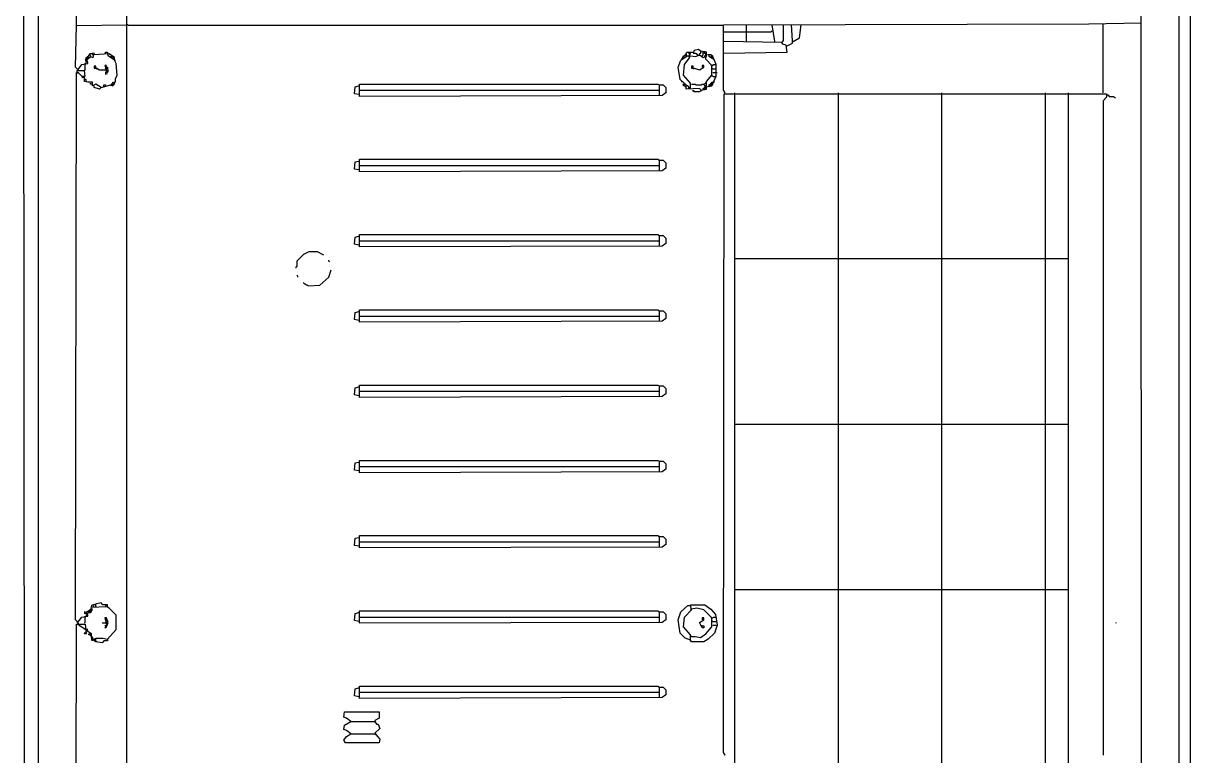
# Model space of a CAD drawing. Extents: x 3792242 to 5145247, y -1546315 to -1031918.
# Drawn here: x 4303237 to 4304169, y -1492651 to -1492066 of the extents above; entities that cross this region are included whole.
import ezdxf

# ---------------------------------------------------------------- set-up
doc = ezdxf.new("R2010")
doc.units = 0
doc.header["$MEASUREMENT"] = 0
doc.layers.add('ZZ-chladenie', color=133, linetype='CONTINUOUS')

msp = doc.modelspace()

# ---------------------------------------------------------------- linework, layer by layer
at = {"layer": 'ZZ-chladenie', "color": 9}
for p, q in [((4303248.866, -1492975.641), (4303248.866, -1491666.137)), ((4304159.686, -1492975.641), (4304159.686, -1491666.137)), ((4303237.946, -1492975.641), (4303236.854, -1491687.336)), ((4303319.527, -1492975.641), (4303319.527, -1491688.749)), ((4304168.872, -1492975.641), (4304168.872, -1491688.749)), ((4303279.25, -1492068.198), (4303279.25, -1491868.934)), ((4304129.828, -1492975.641), (4304129.302, -1491871.054)), ((4303279.25, -1492068.198), (4303319.527, -1492067.492)), ((4303320.234, -1492067.492), (4303319.527, -1492067.492)), ((4303320.941, -1492068.198), (4303320.234, -1492067.492)), ((4303795.783, -1492067.492), (4304087.612, -1492066.785)), ((4303795.783, -1492119.781), (4303795.783, -1492067.492)), ((4303814.154, -1492080.918), (4303814.154, -1492067.492)), ((4303836.766, -1492080.918), (4303834.646, -1492067.492)), ((4303843.832, -1492080.211), (4303843.832, -1492067.492)), ((4303850.898, -1492080.211), (4303850.191, -1492067.492)), ((4303856.551, -1492078.091), (4303857.964, -1492067.492)), ((4304087.612, -1492066.785), (4304129.302, -1492066.079)), ((4304098.918, -1492121.901), (4304098.918, -1492066.785)), ((4303278.544, -1492101.409), (4303279.25, -1492068.198)), ((4303795.783, -1492068.198), (4303320.941, -1492068.198)), ((4303795.783, -1492073.145), (4303814.154, -1492073.145)), ((4303814.154, -1492073.145), (4303833.939, -1492073.145)), ((4303833.939, -1492073.145), (4303834.646, -1492072.438)), ((4303842.419, -1492081.624), (4303796.489, -1492080.918)), ((4303842.419, -1492081.624), (4303843.125, -1492080.918)), ((4303842.419, -1492081.624), (4303842.419, -1492082.331)), ((4303843.125, -1492083.037), (4303842.419, -1492081.624)), ((4303843.125, -1492080.918), (4303843.832, -1492080.211)), ((4303845.951, -1492083.744), (4303843.125, -1492083.037)), ((4303846.658, -1492089.397), (4303845.951, -1492083.744)), ((4303846.658, -1492084.45), (4303850.898, -1492082.331)), ((4303850.898, -1492082.331), (4303850.898, -1492080.211)), ((4303851.604, -1492080.918), (4303850.898, -1492080.918)), ((4303851.604, -1492080.918), (4303856.551, -1492078.091)), ((4303289.85, -1492090.81), (4303286.317, -1492095.756)), ((4303287.023, -1492094.343), (4303287.023, -1492093.636)), ((4303287.023, -1492093.636), (4303287.73, -1492093.636)), ((4303287.023, -1492097.17), (4303288.436, -1492095.049)), ((4303287.73, -1492093.636), (4303288.436, -1492092.93)), ((4303287.73, -1492095.049), (4303288.436, -1492094.343)), ((4303287.73, -1492095.756), (4303287.73, -1492095.049)), ((4303288.436, -1492092.93), (4303289.143, -1492092.223)), ((4303288.436, -1492095.049), (4303290.557, -1492092.93)), ((4303288.436, -1492094.343), (4303289.143, -1492093.636)), ((4303289.143, -1492092.223), (4303289.143, -1492091.517)), ((4303289.143, -1492091.517), (4303289.85, -1492091.517)), ((4303289.143, -1492093.636), (4303290.557, -1492093.636)), ((4303293.383, -1492090.104), (4303289.85, -1492090.81)), ((4303289.85, -1492091.517), (4303290.557, -1492092.223)), ((4303290.557, -1492092.93), (4303292.676, -1492093.636)), ((4303291.97, -1492091.517), (4303291.97, -1492090.104)), ((4303293.383, -1492091.517), (4303291.97, -1492091.517)), ((4303292.676, -1492093.636), (4303293.383, -1492090.104)), ((4303305.395, -1492090.81), (4303293.383, -1492091.517)), ((4303302.568, -1492090.81), (4303302.568, -1492089.397)), ((4303302.568, -1492089.397), (4303303.982, -1492089.397)), ((4303303.982, -1492089.397), (4303303.982, -1492090.81)), ((4303304.688, -1492092.223), (4303304.688, -1492090.81)), ((4303309.635, -1492095.756), (4303304.688, -1492092.223)), ((4303309.635, -1492093.636), (4303305.395, -1492090.81)), ((4303306.102, -1492091.517), (4303306.102, -1492090.81)), ((4303306.809, -1492092.93), (4303307.515, -1492092.223)), ((4303307.515, -1492093.636), (4303306.809, -1492092.93)), ((4303307.515, -1492092.223), (4303308.222, -1492092.93)), ((4303307.515, -1492094.343), (4303307.515, -1492093.636)), ((4303308.222, -1492094.343), (4303307.515, -1492094.343)), ((4303308.928, -1492092.93), (4303308.222, -1492092.93)), ((4303308.928, -1492093.636), (4303308.928, -1492092.93)), ((4303309.635, -1492094.343), (4303308.928, -1492093.636)), ((4303308.928, -1492095.049), (4303309.635, -1492094.343)), ((4303309.635, -1492095.756), (4303308.928, -1492095.049)), ((4303309.635, -1492095.756), (4303309.635, -1492093.636)), ((4303761.865, -1492095.756), (4303766.811, -1492092.223)), ((4303762.571, -1492095.049), (4303763.985, -1492092.93)), ((4303763.278, -1492093.636), (4303763.985, -1492092.93)), ((4303763.278, -1492093.636), (4303763.985, -1492094.343)), ((4303763.985, -1492094.343), (4303763.278, -1492093.636)), ((4303763.985, -1492092.93), (4303766.105, -1492090.81)), ((4303763.985, -1492092.93), (4303763.985, -1492092.223)), ((4303763.985, -1492092.223), (4303764.692, -1492092.223)), ((4303763.985, -1492094.343), (4303764.692, -1492093.636)), ((4303764.692, -1492093.636), (4303765.398, -1492093.636)), ((4303764.692, -1492099.289), (4303768.931, -1492093.636)), ((4303765.398, -1492093.636), (4303765.398, -1492092.93)), ((4303766.105, -1492090.104), (4303766.811, -1492089.397)), ((4303766.105, -1492090.81), (4303766.105, -1492090.104)), ((4303766.105, -1492090.81), (4303766.105, -1492092.223)), ((4303766.105, -1492092.223), (4303766.105, -1492090.81)), ((4303766.811, -1492089.397), (4303768.931, -1492089.397)), ((4303766.811, -1492092.223), (4303769.637, -1492092.223)), ((4303768.931, -1492089.397), (4303768.224, -1492090.104)), ((4303768.224, -1492090.104), (4303768.224, -1492090.81)), ((4303768.224, -1492090.81), (4303768.931, -1492090.81)), ((4303768.224, -1492092.223), (4303768.931, -1492091.517)), ((4303768.224, -1492092.93), (4303768.224, -1492092.223)), ((4303768.931, -1492093.636), (4303768.224, -1492092.93)), ((4303768.931, -1492090.81), (4303769.637, -1492090.104)), ((4303768.931, -1492090.81), (4303769.637, -1492090.81)), ((4303768.931, -1492091.517), (4303768.931, -1492090.81)), ((4303769.637, -1492090.104), (4303769.637, -1492089.397)), ((4303769.637, -1492089.397), (4303771.758, -1492089.397)), ((4303769.637, -1492092.223), (4303773.877, -1492092.93)), ((4303772.464, -1492087.983), (4303771.758, -1492090.104)), ((4303771.758, -1492090.104), (4303773.877, -1492090.104)), ((4303775.997, -1492087.277), (4303772.464, -1492087.983)), ((4303773.877, -1492090.104), (4303775.29, -1492091.517)), ((4303773.877, -1492092.93), (4303776.703, -1492091.517)), ((4303777.41, -1492088.69), (4303775.997, -1492087.277)), ((4303776.703, -1492090.81), (4303777.41, -1492090.104)), ((4303776.703, -1492091.517), (4303776.703, -1492090.81)), ((4303776.703, -1492091.517), (4303776.703, -1492092.223)), ((4303776.703, -1492091.517), (4303779.53, -1492093.636)), ((4303782.357, -1492089.397), (4303777.41, -1492088.69)), ((4303777.41, -1492090.104), (4303778.117, -1492089.397)), ((4303778.117, -1492089.397), (4303778.117, -1492088.69)), ((4303778.824, -1492092.223), (4303779.53, -1492091.517)), ((4303778.824, -1492092.93), (4303778.824, -1492092.223)), ((4303778.824, -1492092.93), (4303778.824, -1492093.636)), ((4303779.53, -1492090.104), (4303779.53, -1492089.397)), ((4303779.53, -1492091.517), (4303779.53, -1492090.104)), ((4303780.944, -1492090.104), (4303779.53, -1492090.104)), ((4303779.53, -1492093.636), (4303782.357, -1492092.93)), ((4303780.944, -1492089.397), (4303780.944, -1492088.69)), ((4303780.944, -1492090.104), (4303780.944, -1492090.81)), ((4303781.65, -1492090.81), (4303780.944, -1492090.104)), ((4303780.944, -1492092.223), (4303781.65, -1492091.517)), ((4303780.944, -1492093.636), (4303780.944, -1492092.223)), ((4303781.65, -1492091.517), (4303781.65, -1492090.81)), ((4303781.65, -1492095.049), (4303781.65, -1492093.636)), ((4303786.596, -1492099.996), (4303781.65, -1492095.049)), ((4303782.357, -1492092.93), (4303782.357, -1492089.397)), ((4303785.889, -1492091.517), (4303783.063, -1492091.517)), ((4303784.476, -1492092.93), (4303784.476, -1492091.517)), ((4303788.01, -1492095.049), (4303784.476, -1492092.93)), ((4303785.183, -1492093.636), (4303785.183, -1492092.93)), ((4303785.889, -1492093.636), (4303785.183, -1492093.636)), ((4303787.303, -1492092.93), (4303785.889, -1492091.517)), ((4303786.596, -1492092.223), (4303785.889, -1492092.223)), ((4303785.889, -1492093.636), (4303786.596, -1492094.343)), ((4303786.596, -1492092.93), (4303786.596, -1492092.223)), ((4303787.303, -1492093.636), (4303786.596, -1492092.93)), ((4303786.596, -1492094.343), (4303787.303, -1492093.636)), ((4303786.596, -1492094.343), (4303787.303, -1492093.636)), ((4303790.129, -1492099.289), (4303787.303, -1492092.93)), ((4303795.783, -1492090.104), (4303846.658, -1492089.397)), ((4303279.957, -1492102.822), (4303278.544, -1492101.409)), ((4303279.957, -1492104.236), (4303283.49, -1492099.289)), ((4303279.957, -1492105.649), (4303279.957, -1492104.236)), ((4303285.61, -1492104.236), (4303279.957, -1492104.236)), ((4303283.49, -1492099.289), (4303288.436, -1492098.583)), ((4303285.61, -1492104.236), (4303286.317, -1492103.529)), ((4303286.317, -1492108.475), (4303285.61, -1492104.236)), ((4303286.317, -1492095.756), (4303287.023, -1492095.756)), ((4303286.317, -1492098.583), (4303287.023, -1492097.876)), ((4303286.317, -1492103.529), (4303286.317, -1492098.583)), ((4303287.023, -1492095.756), (4303287.73, -1492095.756)), ((4303287.023, -1492097.876), (4303287.023, -1492097.17)), ((4303288.436, -1492097.17), (4303287.023, -1492097.17)), ((4303288.436, -1492098.583), (4303288.436, -1492097.17)), ((4303294.796, -1492100.702), (4303293.383, -1492100.702)), ((4303293.383, -1492100.702), (4303293.383, -1492102.115)), ((4303293.383, -1492102.115), (4303295.502, -1492102.115)), ((4303294.796, -1492102.115), (4303294.796, -1492100.702)), ((4303294.796, -1492102.115), (4303295.502, -1492102.822)), ((4303295.502, -1492102.115), (4303297.623, -1492103.529)), ((4303297.623, -1492103.529), (4303304.688, -1492103.529)), ((4303303.275, -1492099.996), (4303301.862, -1492099.996)), ((4303301.862, -1492099.996), (4303302.568, -1492101.409)), ((4303302.568, -1492102.822), (4303303.275, -1492099.996)), ((4303302.568, -1492101.409), (4303303.982, -1492101.409)), ((4303303.982, -1492102.822), (4303302.568, -1492102.822)), ((4303303.275, -1492104.942), (4303303.275, -1492104.236)), ((4303303.275, -1492104.236), (4303303.982, -1492104.942)), ((4303303.982, -1492101.409), (4303303.982, -1492102.822)), ((4303304.688, -1492103.529), (4303303.982, -1492105.649)), ((4303309.635, -1492095.756), (4303310.341, -1492095.756)), ((4303311.048, -1492098.583), (4303309.635, -1492095.756)), ((4303311.754, -1492107.768), (4303311.048, -1492098.583)), ((4303759.745, -1492101.409), (4303761.865, -1492095.756)), ((4303761.158, -1492111.302), (4303759.745, -1492101.409)), ((4303763.985, -1492107.768), (4303764.692, -1492099.289)), ((4303771.758, -1492100.702), (4303770.344, -1492100.702)), ((4303770.344, -1492100.702), (4303770.344, -1492102.115)), ((4303770.344, -1492102.115), (4303772.464, -1492102.115)), ((4303771.758, -1492102.115), (4303771.758, -1492100.702)), ((4303771.758, -1492102.115), (4303772.464, -1492102.822)), ((4303772.464, -1492102.115), (4303776.703, -1492103.529)), ((4303776.703, -1492103.529), (4303780.237, -1492101.409)), ((4303780.237, -1492099.996), (4303778.824, -1492099.996)), ((4303778.824, -1492099.996), (4303778.824, -1492101.409)), ((4303780.237, -1492101.409), (4303780.237, -1492099.996)), ((4303786.596, -1492099.996), (4303785.889, -1492099.996)), ((4303786.596, -1492099.996), (4303787.303, -1492099.996)), ((4303786.596, -1492107.768), (4303786.596, -1492099.996)), ((4303787.303, -1492102.822), (4303786.596, -1492102.822)), ((4303787.303, -1492099.996), (4303788.01, -1492099.289)), ((4303787.303, -1492102.822), (4303790.129, -1492102.822)), ((4303788.01, -1492099.289), (4303789.423, -1492099.289)), ((4303790.129, -1492108.475), (4303790.129, -1492099.289)), ((4303278.544, -1492542.333), (4303279.25, -1492105.649)), ((4303279.25, -1492105.649), (4303280.664, -1492105.649)), ((4303279.957, -1492105.649), (4303280.664, -1492106.355)), ((4303280.664, -1492105.649), (4303283.49, -1492108.475)), ((4303283.49, -1492108.475), (4303286.317, -1492108.475)), ((4303284.197, -1492109.888), (4303284.197, -1492108.475)), ((4303285.61, -1492109.182), (4303284.197, -1492109.888)), ((4303285.61, -1492112.715), (4303285.61, -1492109.182)), ((4303288.436, -1492113.422), (4303285.61, -1492112.715)), ((4303287.023, -1492111.302), (4303286.317, -1492111.302)), ((4303287.023, -1492112.715), (4303287.023, -1492111.302)), ((4303291.97, -1492113.422), (4303288.436, -1492113.422)), ((4303290.557, -1492114.835), (4303290.557, -1492114.128)), ((4303291.97, -1492116.248), (4303291.97, -1492113.422)), ((4303303.982, -1492105.649), (4303302.568, -1492105.649)), ((4303302.568, -1492105.649), (4303302.568, -1492107.062)), ((4303302.568, -1492107.062), (4303303.982, -1492106.355)), ((4303303.982, -1492104.942), (4303303.275, -1492104.942)), ((4303306.809, -1492115.541), (4303308.928, -1492113.422)), ((4303308.222, -1492116.248), (4303310.341, -1492112.715)), ((4303308.222, -1492114.128), (4303308.222, -1492113.422)), ((4303308.222, -1492113.422), (4303308.928, -1492113.422)), ((4303309.635, -1492114.835), (4303309.635, -1492114.128)), ((4303310.341, -1492110.595), (4303311.754, -1492107.768)), ((4303310.341, -1492112.715), (4303310.341, -1492110.595)), ((4303766.105, -1492115.541), (4303761.158, -1492111.302)), ((4303762.571, -1492113.422), (4303762.571, -1492112.715)), ((4303769.637, -1492114.128), (4303763.985, -1492107.768)), ((4303769.637, -1492119.074), (4303769.637, -1492114.128)), ((4303780.237, -1492114.835), (4303781.65, -1492114.128)), ((4303781.65, -1492114.128), (4303782.357, -1492113.422)), ((4303782.357, -1492112.715), (4303786.596, -1492107.768)), ((4303782.357, -1492119.074), (4303782.357, -1492112.715)), ((4303785.889, -1492114.835), (4303785.889, -1492114.128)), ((4303785.889, -1492114.128), (4303786.596, -1492114.128)), ((4303785.889, -1492114.835), (4303786.596, -1492114.128)), ((4303787.303, -1492108.475), (4303786.596, -1492108.475)), ((4303786.596, -1492116.248), (4303790.129, -1492108.475)), ((4303786.596, -1492114.128), (4303786.596, -1492113.422)), ((4303786.596, -1492113.422), (4303788.01, -1492113.422)), ((4303787.303, -1492105.649), (4303790.129, -1492105.649)), ((4303788.01, -1492109.182), (4303787.303, -1492108.475)), ((4303789.423, -1492109.182), (4303788.01, -1492109.182)), ((4303788.01, -1492113.422), (4303788.716, -1492112.715)), ((4303789.423, -1492109.182), (4303790.129, -1492109.182)), ((4303790.129, -1492105.649), (4303790.836, -1492105.649)), ((4303291.97, -1492114.835), (4303290.557, -1492114.835)), ((4303294.796, -1492114.835), (4303291.97, -1492116.248)), ((4303293.383, -1492117.661), (4303293.383, -1492116.248)), ((4303297.623, -1492119.074), (4303293.383, -1492117.661)), ((4303299.036, -1492117.661), (4303294.796, -1492114.835)), ((4303299.036, -1492117.661), (4303297.623, -1492119.074)), ((4303299.036, -1492117.661), (4303298.329, -1492116.954)), ((4303299.036, -1492117.661), (4303306.809, -1492115.541)), ((4303301.155, -1492116.954), (4303301.155, -1492115.541)), ((4303301.155, -1492115.541), (4303302.568, -1492115.541)), ((4303302.568, -1492115.541), (4303302.568, -1492116.248)), ((4303306.809, -1492115.541), (4303307.515, -1492114.835)), ((4303306.809, -1492115.541), (4303306.809, -1492116.248)), ((4303306.809, -1492115.541), (4303308.222, -1492116.248)), ((4303307.515, -1492114.835), (4303308.222, -1492115.541)), ((4303308.222, -1492115.541), (4303308.928, -1492114.835)), ((4303308.928, -1492114.835), (4303309.635, -1492114.835)), ((4303501.126, -1492122.607), (4303501.833, -1492116.954)), ((4303504.659, -1492123.314), (4303501.126, -1492122.607)), ((4303501.833, -1492116.954), (4303504.659, -1492116.248)), ((4303504.659, -1492116.248), (4303505.365, -1492116.248)), ((4303504.659, -1492119.781), (4303744.906, -1492119.781)), ((4303505.365, -1492124.727), (4303505.365, -1492114.835)), ((4303505.365, -1492114.835), (4303743.493, -1492114.835)), ((4303743.493, -1492114.835), (4303744.906, -1492115.541)), ((4303744.906, -1492124.02), (4303744.906, -1492115.541)), ((4303744.906, -1492115.541), (4303747.733, -1492115.541)), ((4303749.853, -1492121.901), (4303747.026, -1492124.02)), ((4303747.733, -1492115.541), (4303749.853, -1492117.661)), ((4303749.853, -1492117.661), (4303749.853, -1492121.901)), ((4303766.105, -1492117.661), (4303763.278, -1492114.835)), ((4303763.278, -1492114.835), (4303764.692, -1492114.835)), ((4303763.985, -1492116.248), (4303763.985, -1492115.541)), ((4303764.692, -1492116.248), (4303763.985, -1492116.248)), ((4303765.398, -1492114.835), (4303764.692, -1492114.835)), ((4303765.398, -1492115.541), (4303765.398, -1492114.835)), ((4303765.398, -1492116.954), (4303766.105, -1492116.248)), ((4303766.105, -1492117.661), (4303765.398, -1492116.954)), ((4303766.105, -1492119.074), (4303766.105, -1492115.541)), ((4303766.105, -1492116.248), (4303766.811, -1492116.248)), ((4303776.703, -1492118.367), (4303766.105, -1492119.074)), ((4303767.518, -1492116.248), (4303766.811, -1492116.248)), ((4303768.224, -1492116.954), (4303767.518, -1492116.248)), ((4303768.224, -1492119.074), (4303768.224, -1492116.954)), ((4303768.224, -1492117.661), (4303769.637, -1492117.661)), ((4303770.344, -1492114.835), (4303773.171, -1492114.835)), ((4303771.758, -1492120.488), (4303771.758, -1492119.781)), ((4303771.758, -1492119.781), (4303772.464, -1492120.488)), ((4303772.464, -1492121.194), (4303771.758, -1492120.488)), ((4303776.703, -1492121.194), (4303772.464, -1492121.194)), ((4303773.171, -1492114.835), (4303773.877, -1492115.541)), ((4303773.877, -1492115.541), (4303778.117, -1492115.541)), ((4303778.117, -1492119.781), (4303776.703, -1492118.367)), ((4303777.41, -1492120.488), (4303776.703, -1492121.194)), ((4303778.117, -1492119.781), (4303777.41, -1492120.488)), ((4303778.117, -1492115.541), (4303778.824, -1492114.835)), ((4303778.117, -1492119.781), (4303782.357, -1492119.074)), ((4303778.824, -1492114.835), (4303780.237, -1492114.835)), ((4303779.53, -1492118.367), (4303781.65, -1492116.954)), ((4303779.53, -1492119.781), (4303779.53, -1492118.367)), ((4303781.65, -1492116.954), (4303780.237, -1492114.835)), ((4303780.944, -1492118.367), (4303780.944, -1492116.954)), ((4303780.944, -1492118.367), (4303780.944, -1492119.074)), ((4303782.357, -1492116.954), (4303786.596, -1492116.248)), ((4303784.476, -1492115.541), (4303785.183, -1492114.835)), ((4303784.476, -1492116.954), (4303784.476, -1492115.541)), ((4303785.183, -1492115.541), (4303785.889, -1492114.835)), ((4303785.183, -1492114.835), (4303785.889, -1492114.835)), ((4303785.183, -1492115.541), (4303785.889, -1492116.248)), ((4303785.889, -1492116.248), (4303785.183, -1492115.541)), ((4303785.889, -1492116.248), (4303786.596, -1492115.541)), ((4303786.596, -1492115.541), (4303787.303, -1492115.541)), ((4303787.303, -1492115.541), (4303787.303, -1492114.835)), ((4303797.196, -1492121.901), (4303795.783, -1492119.781)), ((4303795.783, -1492648.325), (4303796.489, -1492122.607)), ((4303797.196, -1492121.901), (4303796.489, -1492121.194)), ((4303796.489, -1492122.607), (4304101.744, -1492122.607)), ((4303804.968, -1492650.445), (4303804.968, -1492121.901)), ((4303887.641, -1492650.445), (4303887.641, -1492121.901)), ((4303970.315, -1492650.445), (4303970.315, -1492121.901)), ((4304052.988, -1492650.445), (4304052.988, -1492121.901)), ((4304071.36, -1492650.445), (4304071.36, -1492121.901)), ((4304101.744, -1492122.607), (4304101.744, -1492125.433)), ((4304102.451, -1492124.02), (4304102.451, -1492123.314)), ((4304102.451, -1492123.314), (4304103.157, -1492124.02)), ((4303747.026, -1492124.02), (4303505.365, -1492124.727)), ((4304101.744, -1492125.433), (4304098.918, -1492128.261)), ((4304098.918, -1492128.261), (4304098.918, -1492650.445)), ((4304103.157, -1492124.02), (4304103.864, -1492124.727)), ((4304103.864, -1492124.727), (4304107.397, -1492124.727)), ((4304107.397, -1492124.727), (4304108.104, -1492125.433)), ((4304108.104, -1492125.433), (4304108.81, -1492126.14)), ((4303501.126, -1492182.669), (4303501.833, -1492177.016)), ((4303501.833, -1492177.016), (4303504.659, -1492176.31)), ((4303504.659, -1492176.31), (4303505.365, -1492176.31)), ((4303505.365, -1492184.789), (4303505.365, -1492174.897)), ((4303505.365, -1492174.897), (4303743.493, -1492174.897)), ((4303743.493, -1492174.897), (4303744.906, -1492175.603)), ((4303744.906, -1492184.083), (4303744.906, -1492175.603)), ((4303744.906, -1492175.603), (4303747.733, -1492175.603)), ((4303747.733, -1492175.603), (4303749.853, -1492177.723)), ((4303749.853, -1492177.723), (4303749.853, -1492181.963)), ((4303504.659, -1492183.376), (4303501.126, -1492182.669)), ((4303504.659, -1492179.842), (4303744.906, -1492179.842)), ((4303747.026, -1492184.083), (4303505.365, -1492184.789)), ((4303749.853, -1492181.963), (4303747.026, -1492184.083)), ((4303505.365, -1492244.851), (4303505.365, -1492234.958)), ((4303505.365, -1492234.958), (4303743.493, -1492234.958)), ((4303743.493, -1492234.958), (4303744.906, -1492235.665)), ((4303501.126, -1492242.731), (4303501.833, -1492237.078)), ((4303504.659, -1492243.438), (4303501.126, -1492242.731)), ((4303501.833, -1492237.078), (4303504.659, -1492236.372)), ((4303504.659, -1492236.372), (4303505.365, -1492236.372)), ((4303504.659, -1492239.904), (4303744.906, -1492239.904)), ((4303747.026, -1492244.144), (4303505.365, -1492244.851)), ((4303744.906, -1492244.144), (4303744.906, -1492235.665)), ((4303744.906, -1492235.665), (4303747.733, -1492235.665)), ((4303749.853, -1492242.024), (4303747.026, -1492244.144)), ((4303747.733, -1492235.665), (4303749.853, -1492237.785)), ((4303749.853, -1492237.785), (4303749.853, -1492242.024)), ((4303455.196, -1492256.156), (4303460.849, -1492250.503)), ((4303460.849, -1492250.503), (4303465.089, -1492248.384)), ((4303465.089, -1492248.384), (4303471.448, -1492248.384)), ((4303471.448, -1492248.384), (4303476.395, -1492251.21)), ((4303455.196, -1492260.397), (4303454.49, -1492261.103)), ((4303454.49, -1492261.103), (4303454.49, -1492261.81)), ((4303455.196, -1492256.156), (4303455.196, -1492260.397)), ((4303480.634, -1492256.156), (4303480.634, -1492255.45)), ((4303481.341, -1492256.863), (4303480.634, -1492256.156)), ((4303480.634, -1492268.876), (4303482.754, -1492263.223)), ((4303804.968, -1492254.037), (4303887.641, -1492254.037)), ((4303887.641, -1492254.037), (4303970.315, -1492254.037)), ((4303970.315, -1492254.037), (4304052.988, -1492254.037)), ((4304052.988, -1492254.037), (4304071.36, -1492254.037)), ((4303455.903, -1492268.169), (4303455.196, -1492267.462)), ((4303455.903, -1492268.876), (4303455.903, -1492268.169)), ((4303473.568, -1492275.235), (4303480.634, -1492268.876)), ((4303460.849, -1492273.822), (4303460.143, -1492273.822)), ((4303461.556, -1492274.528), (4303460.849, -1492273.822)), ((4303462.263, -1492274.528), (4303461.556, -1492274.528)), ((4303462.969, -1492275.235), (4303462.263, -1492274.528)), ((4303463.676, -1492275.235), (4303462.969, -1492275.235)), ((4303464.382, -1492275.942), (4303463.676, -1492275.235)), ((4303464.382, -1492275.942), (4303473.568, -1492275.235)), ((4303501.126, -1492302.793), (4303501.833, -1492297.14)), ((4303501.833, -1492297.14), (4303504.659, -1492296.433)), ((4303504.659, -1492296.433), (4303505.365, -1492296.433)), ((4303504.659, -1492299.967), (4303744.906, -1492299.967)), ((4303505.365, -1492304.912), (4303505.365, -1492295.02)), ((4303505.365, -1492295.02), (4303743.493, -1492295.02)), ((4303743.493, -1492295.02), (4303744.906, -1492295.726)), ((4303744.906, -1492304.206), (4303744.906, -1492295.726)), ((4303744.906, -1492295.726), (4303747.733, -1492295.726)), ((4303747.733, -1492295.726), (4303749.853, -1492297.847)), ((4303749.853, -1492297.847), (4303749.853, -1492302.086)), ((4303504.659, -1492303.499), (4303501.126, -1492302.793)), ((4303747.026, -1492304.206), (4303505.365, -1492304.912)), ((4303749.853, -1492302.086), (4303747.026, -1492304.206)), ((4303501.833, -1492357.202), (4303504.659, -1492356.495)), ((4303504.659, -1492356.495), (4303505.365, -1492356.495)), ((4303505.365, -1492364.974), (4303505.365, -1492355.082)), ((4303505.365, -1492355.082), (4303743.493, -1492355.082)), ((4303743.493, -1492355.082), (4303744.906, -1492355.789)), ((4303744.906, -1492364.268), (4303744.906, -1492355.789)), ((4303744.906, -1492355.789), (4303747.733, -1492355.789)), ((4303747.733, -1492355.789), (4303749.853, -1492357.908)), ((4303501.126, -1492362.855), (4303501.833, -1492357.202)), ((4303504.659, -1492363.561), (4303501.126, -1492362.855)), ((4303504.659, -1492360.028), (4303744.906, -1492360.028)), ((4303747.026, -1492364.268), (4303505.365, -1492364.974)), ((4303749.853, -1492362.148), (4303747.026, -1492364.268)), ((4303749.853, -1492357.908), (4303749.853, -1492362.148)), ((4303804.968, -1492386.173), (4303887.641, -1492386.173)), ((4303887.641, -1492386.173), (4303970.315, -1492386.173)), ((4303970.315, -1492386.173), (4304052.988, -1492386.173)), ((4304052.988, -1492386.173), (4304071.36, -1492386.173)), ((4303501.126, -1492422.917), (4303501.833, -1492417.264)), ((4303501.833, -1492417.264), (4303504.659, -1492416.557)), ((4303504.659, -1492416.557), (4303505.365, -1492416.557)), ((4303504.659, -1492420.09), (4303744.906, -1492420.09)), ((4303505.365, -1492425.036), (4303505.365, -1492415.144)), ((4303505.365, -1492415.144), (4303743.493, -1492415.144)), ((4303743.493, -1492415.144), (4303744.906, -1492415.851)), ((4303744.906, -1492424.33), (4303744.906, -1492415.851)), ((4303744.906, -1492415.851), (4303747.733, -1492415.851)), ((4303747.733, -1492415.851), (4303749.853, -1492417.97)), ((4303749.853, -1492417.97), (4303749.853, -1492422.21)), ((4303504.659, -1492423.623), (4303501.126, -1492422.917)), ((4303747.026, -1492424.33), (4303505.365, -1492425.036)), ((4303749.853, -1492422.21), (4303747.026, -1492424.33)), ((4303501.126, -1492482.978), (4303501.833, -1492477.326)), ((4303501.833, -1492477.326), (4303504.659, -1492476.619)), ((4303504.659, -1492476.619), (4303505.365, -1492476.619)), ((4303505.365, -1492485.098), (4303505.365, -1492475.205)), ((4303505.365, -1492475.205), (4303743.493, -1492475.205)), ((4303743.493, -1492475.205), (4303744.906, -1492475.912)), ((4303744.906, -1492484.391), (4303744.906, -1492475.912)), ((4303744.906, -1492475.912), (4303747.733, -1492475.912)), ((4303747.733, -1492475.912), (4303749.853, -1492478.032)), ((4303504.659, -1492483.685), (4303501.126, -1492482.978)), ((4303504.659, -1492480.152), (4303744.906, -1492480.152)), ((4303747.026, -1492484.391), (4303505.365, -1492485.098)), ((4303749.853, -1492482.271), (4303747.026, -1492484.391)), ((4303749.853, -1492478.032), (4303749.853, -1492482.271)), ((4303804.968, -1492518.309), (4303887.641, -1492518.309)), ((4303887.641, -1492518.309), (4303970.315, -1492518.309)), ((4303970.315, -1492518.309), (4304052.988, -1492518.309)), ((4304052.988, -1492518.309), (4304071.36, -1492518.309)), ((4303291.263, -1492531.028), (4303290.557, -1492534.561)), ((4303295.502, -1492529.614), (4303291.263, -1492531.028)), ((4303291.263, -1492532.441), (4303303.275, -1492531.734)), ((4303292.676, -1492531.734), (4303293.383, -1492531.028)), ((4303294.796, -1492531.734), (4303294.796, -1492530.321)), ((4303294.796, -1492531.734), (4303294.796, -1492532.441)), ((4303299.036, -1492528.908), (4303295.502, -1492529.614)), ((4303300.449, -1492530.321), (4303299.036, -1492528.908)), ((4303303.982, -1492530.321), (4303300.449, -1492530.321)), ((4303303.275, -1492531.734), (4303302.568, -1492531.028)), ((4303303.982, -1492532.441), (4303303.982, -1492530.321)), ((4303305.395, -1492533.148), (4303303.982, -1492532.441)), ((4303311.048, -1492538.8), (4303305.395, -1492533.148)), ((4303761.865, -1492535.974), (4303767.518, -1492531.028)), ((4303767.518, -1492531.028), (4303769.637, -1492531.028)), ((4303770.344, -1492534.561), (4303769.637, -1492530.321)), ((4303769.637, -1492530.321), (4303780.944, -1492530.321)), ((4303774.584, -1492533.148), (4303770.344, -1492533.854)), ((4303780.237, -1492534.561), (4303774.584, -1492533.148)), ((4303780.944, -1492530.321), (4303785.889, -1492533.854)), ((4303279.957, -1492543.747), (4303278.544, -1492542.333)), ((4303279.957, -1492545.16), (4303283.49, -1492540.214)), ((4303283.49, -1492540.214), (4303288.436, -1492539.507)), ((4303287.023, -1492536.68), (4303285.61, -1492535.974)), ((4303285.61, -1492535.974), (4303285.61, -1492537.387)), ((4303285.61, -1492537.387), (4303290.557, -1492536.68)), ((4303286.317, -1492544.453), (4303286.317, -1492539.507)), ((4303290.557, -1492534.561), (4303287.023, -1492536.68)), ((4303288.436, -1492538.094), (4303287.023, -1492538.094)), ((4303287.023, -1492538.094), (4303287.023, -1492539.507)), ((4303289.143, -1492535.974), (4303288.436, -1492535.974)), ((4303288.436, -1492539.507), (4303288.436, -1492538.094)), ((4303289.143, -1492535.974), (4303289.85, -1492535.267)), ((4303289.143, -1492535.974), (4303289.85, -1492536.68)), ((4303289.85, -1492535.267), (4303290.557, -1492534.561)), ((4303289.85, -1492536.68), (4303290.557, -1492535.974)), ((4303290.557, -1492534.561), (4303290.557, -1492533.854)), ((4303290.557, -1492533.854), (4303291.263, -1492533.854)), ((4303290.557, -1492536.68), (4303291.97, -1492533.854)), ((4303290.557, -1492535.974), (4303291.263, -1492535.974)), ((4303291.97, -1492533.854), (4303291.263, -1492533.854)), ((4303291.263, -1492535.974), (4303291.263, -1492535.267)), ((4303303.275, -1492540.92), (4303301.862, -1492540.92)), ((4303301.862, -1492540.92), (4303303.275, -1492546.573)), ((4303303.275, -1492542.333), (4303302.568, -1492542.333)), ((4303302.568, -1492542.333), (4303303.275, -1492542.333)), ((4303304.688, -1492544.453), (4303303.275, -1492540.92)), ((4303311.048, -1492550.106), (4303311.048, -1492538.8)), ((4303501.126, -1492543.04), (4303501.833, -1492537.387)), ((4303501.833, -1492537.387), (4303504.659, -1492536.68)), ((4303504.659, -1492536.68), (4303505.365, -1492536.68)), ((4303504.659, -1492540.214), (4303744.906, -1492540.214)), ((4303505.365, -1492545.16), (4303505.365, -1492535.267)), ((4303505.365, -1492535.267), (4303743.493, -1492535.267)), ((4303743.493, -1492535.267), (4303744.906, -1492535.974)), ((4303744.906, -1492544.453), (4303744.906, -1492535.974)), ((4303744.906, -1492535.974), (4303747.733, -1492535.974)), ((4303749.853, -1492542.333), (4303747.026, -1492544.453)), ((4303747.733, -1492535.974), (4303749.853, -1492538.094)), ((4303749.853, -1492538.094), (4303749.853, -1492542.333)), ((4303759.745, -1492542.333), (4303761.865, -1492535.974)), ((4303761.158, -1492552.932), (4303759.745, -1492542.333)), ((4303763.985, -1492547.987), (4303764.692, -1492540.214)), ((4303764.692, -1492540.214), (4303770.344, -1492534.561)), ((4303770.344, -1492533.854), (4303769.637, -1492534.561)), ((4303776.703, -1492544.453), (4303780.237, -1492542.333)), ((4303780.237, -1492540.92), (4303778.824, -1492540.92)), ((4303778.824, -1492540.92), (4303778.824, -1492542.333)), ((4303786.596, -1492540.92), (4303780.237, -1492534.561)), ((4303780.237, -1492542.333), (4303780.237, -1492540.92)), ((4303785.889, -1492533.854), (4303789.423, -1492538.094)), ((4303786.596, -1492540.92), (4303785.889, -1492540.92)), ((4303786.596, -1492540.92), (4303787.303, -1492540.92)), ((4303786.596, -1492547.987), (4303786.596, -1492540.92)), ((4303787.303, -1492540.92), (4303788.01, -1492540.214)), ((4303788.01, -1492540.214), (4303789.423, -1492540.214)), ((4303789.423, -1492538.094), (4303790.836, -1492546.573)), ((4303789.423, -1492540.214), (4303790.129, -1492540.214)), ((4303278.555, -1492975.641), (4303279.25, -1492545.866)), ((4303279.25, -1492545.866), (4303286.317, -1492545.866)), ((4303282.077, -1492547.28), (4303280.664, -1492545.16)), ((4303286.317, -1492550.106), (4303282.077, -1492547.28)), ((4303285.61, -1492545.16), (4303286.317, -1492544.453)), ((4303286.317, -1492545.866), (4303287.023, -1492553.639)), ((4303288.436, -1492550.106), (4303286.317, -1492550.106)), ((4303287.73, -1492551.519), (4303288.436, -1492550.106)), ((4303291.263, -1492553.639), (4303287.73, -1492551.519)), ((4303303.275, -1492545.16), (4303299.742, -1492545.16)), ((4303303.275, -1492546.573), (4303301.862, -1492548.693)), ((4303301.862, -1492548.693), (4303303.275, -1492547.987)), ((4303302.568, -1492547.28), (4303302.568, -1492546.573)), ((4303303.275, -1492547.987), (4303302.568, -1492547.28)), ((4303303.982, -1492544.453), (4303303.275, -1492543.747)), ((4303303.275, -1492545.16), (4303303.982, -1492544.453)), ((4303303.275, -1492547.987), (4303304.688, -1492544.453)), ((4303303.982, -1492557.879), (4303311.048, -1492550.106)), ((4303504.659, -1492543.747), (4303501.126, -1492543.04)), ((4303747.026, -1492544.453), (4303505.365, -1492545.16)), ((4303769.637, -1492554.346), (4303763.985, -1492547.987)), ((4303778.824, -1492548.693), (4303776.703, -1492544.453)), ((4303778.824, -1492547.28), (4303778.117, -1492547.28)), ((4303778.824, -1492547.28), (4303780.237, -1492547.28)), ((4303780.237, -1492548.693), (4303778.824, -1492548.693)), ((4303780.237, -1492547.28), (4303780.237, -1492548.693)), ((4303781.65, -1492553.639), (4303786.596, -1492547.987)), ((4303787.303, -1492543.747), (4303786.596, -1492543.747)), ((4303787.303, -1492543.747), (4303790.129, -1492543.747)), ((4303787.303, -1492546.573), (4303790.129, -1492546.573)), ((4303790.836, -1492546.573), (4303788.716, -1492552.932)), ((4303790.129, -1492543.747), (4303790.836, -1492543.747)), ((4304109.517, -1492545.16), (4304109.517, -1492544.453)), ((4303285.61, -1492553.639), (4303286.317, -1492552.226)), ((4303287.023, -1492553.639), (4303285.61, -1492553.639)), ((4303289.143, -1492554.346), (4303289.143, -1492553.639)), ((4303291.263, -1492555.759), (4303289.143, -1492553.639)), ((4303289.85, -1492554.346), (4303289.143, -1492554.346)), ((4303290.557, -1492552.932), (4303289.85, -1492552.932)), ((4303290.557, -1492553.639), (4303290.557, -1492552.932)), ((4303291.263, -1492554.346), (4303290.557, -1492553.639)), ((4303290.557, -1492555.053), (4303291.263, -1492554.346)), ((4303291.263, -1492555.759), (4303290.557, -1492555.053)), ((4303291.263, -1492557.172), (4303291.263, -1492553.639)), ((4303291.263, -1492555.759), (4303291.97, -1492555.759)), ((4303291.263, -1492557.172), (4303291.263, -1492558.585)), ((4303292.676, -1492557.172), (4303291.263, -1492557.172)), ((4303291.263, -1492558.585), (4303291.97, -1492558.585)), ((4303292.676, -1492558.585), (4303292.676, -1492557.172)), ((4303294.796, -1492559.998), (4303292.676, -1492558.585)), ((4303294.796, -1492557.879), (4303293.383, -1492557.879)), ((4303293.383, -1492557.879), (4303293.383, -1492558.585)), ((4303294.796, -1492559.292), (4303294.796, -1492557.172)), ((4303294.796, -1492557.172), (4303300.449, -1492557.172)), ((4303294.796, -1492559.292), (4303295.502, -1492559.998)), ((4303299.742, -1492560.705), (4303294.796, -1492559.998)), ((4303301.155, -1492559.292), (4303299.742, -1492560.705)), ((4303300.449, -1492557.172), (4303303.982, -1492557.879)), ((4303303.982, -1492559.292), (4303301.155, -1492559.292)), ((4303303.982, -1492557.879), (4303303.982, -1492559.292)), ((4303765.398, -1492557.172), (4303761.158, -1492552.932)), ((4303769.637, -1492558.585), (4303765.398, -1492557.172)), ((4303769.637, -1492558.585), (4303769.637, -1492554.346)), ((4303770.344, -1492555.759), (4303769.637, -1492555.053)), ((4303770.344, -1492559.998), (4303769.637, -1492558.585)), ((4303770.344, -1492555.759), (4303773.171, -1492555.759)), ((4303780.237, -1492559.998), (4303770.344, -1492559.998)), ((4303773.171, -1492555.759), (4303777.41, -1492556.466)), ((4303777.41, -1492556.466), (4303781.65, -1492553.639)), ((4303783.77, -1492557.879), (4303780.237, -1492559.998)), ((4303788.716, -1492552.932), (4303783.77, -1492557.879)), ((4303501.126, -1492603.102), (4303501.833, -1492597.449)), ((4303501.833, -1492597.449), (4303504.659, -1492596.742)), ((4303504.659, -1492596.742), (4303505.365, -1492596.742)), ((4303505.365, -1492605.222), (4303505.365, -1492595.329)), ((4303505.365, -1492595.329), (4303743.493, -1492595.329)), ((4303743.493, -1492595.329), (4303744.906, -1492596.036)), ((4303744.906, -1492604.515), (4303744.906, -1492596.036)), ((4303744.906, -1492596.036), (4303747.733, -1492596.036)), ((4303747.733, -1492596.036), (4303749.853, -1492598.155)), ((4303749.853, -1492598.155), (4303749.853, -1492602.396)), ((4303504.659, -1492603.809), (4303501.126, -1492603.102)), ((4303504.659, -1492600.275), (4303744.906, -1492600.275)), ((4303747.026, -1492604.515), (4303505.365, -1492605.222)), ((4303749.853, -1492602.396), (4303747.026, -1492604.515)), ((4303492.647, -1492620.061), (4303493.353, -1492615.821)), ((4303493.353, -1492615.821), (4303520.911, -1492615.821)), ((4303520.911, -1492615.821), (4303520.911, -1492620.767)), ((4303494.767, -1492620.767), (4303492.647, -1492620.061)), ((4303492.647, -1492629.953), (4303493.353, -1492626.42)), ((4303493.353, -1492626.42), (4303498.299, -1492623.593)), ((4303498.299, -1492623.593), (4303494.767, -1492620.767)), ((4303498.299, -1492623.593), (4303497.593, -1492622.887)), ((4303498.299, -1492623.593), (4303517.378, -1492623.593)), ((4303520.911, -1492620.767), (4303517.378, -1492622.887)), ((4303517.378, -1492622.887), (4303517.378, -1492623.593)), ((4303517.378, -1492623.593), (4303517.378, -1492624.3)), ((4303517.378, -1492623.593), (4303518.791, -1492625.714)), ((4303518.791, -1492625.714), (4303520.204, -1492625.714)), ((4303520.204, -1492625.714), (4303521.617, -1492629.246)), ((4303494.767, -1492630.659), (4303492.647, -1492629.953)), ((4303492.647, -1492638.432), (4303494.767, -1492635.606)), ((4303498.299, -1492633.486), (4303494.767, -1492630.659)), ((4303494.767, -1492635.606), (4303498.299, -1492633.486)), ((4303498.299, -1492633.486), (4303497.593, -1492632.78)), ((4303498.299, -1492633.486), (4303517.378, -1492633.486)), ((4303521.617, -1492629.246), (4303517.378, -1492632.78)), ((4303517.378, -1492632.78), (4303519.498, -1492635.606)), ((4303517.378, -1492633.486), (4303518.085, -1492634.193)), ((4303519.498, -1492635.606), (4303521.617, -1492637.726)), ((4303494.06, -1492640.552), (4303492.647, -1492638.432)), ((4303520.911, -1492640.552), (4303494.06, -1492640.552)), ((4303521.617, -1492637.726), (4303520.911, -1492640.552)), ((4303797.196, -1492650.445), (4303795.783, -1492648.325)), ((4303797.196, -1492650.445), (4303796.489, -1492649.738)), ((4303804.968, -1492975.641), (4303804.968, -1492650.445)), ((4303887.641, -1492975.641), (4303887.641, -1492650.445)), ((4303970.315, -1492975.641), (4303970.315, -1492650.445)), ((4304052.988, -1492975.641), (4304052.988, -1492650.445)), ((4304071.36, -1492975.641), (4304071.36, -1492650.445))]:
    msp.add_line(p, q, dxfattribs=at)

doc.saveas('drawing.dxf')
